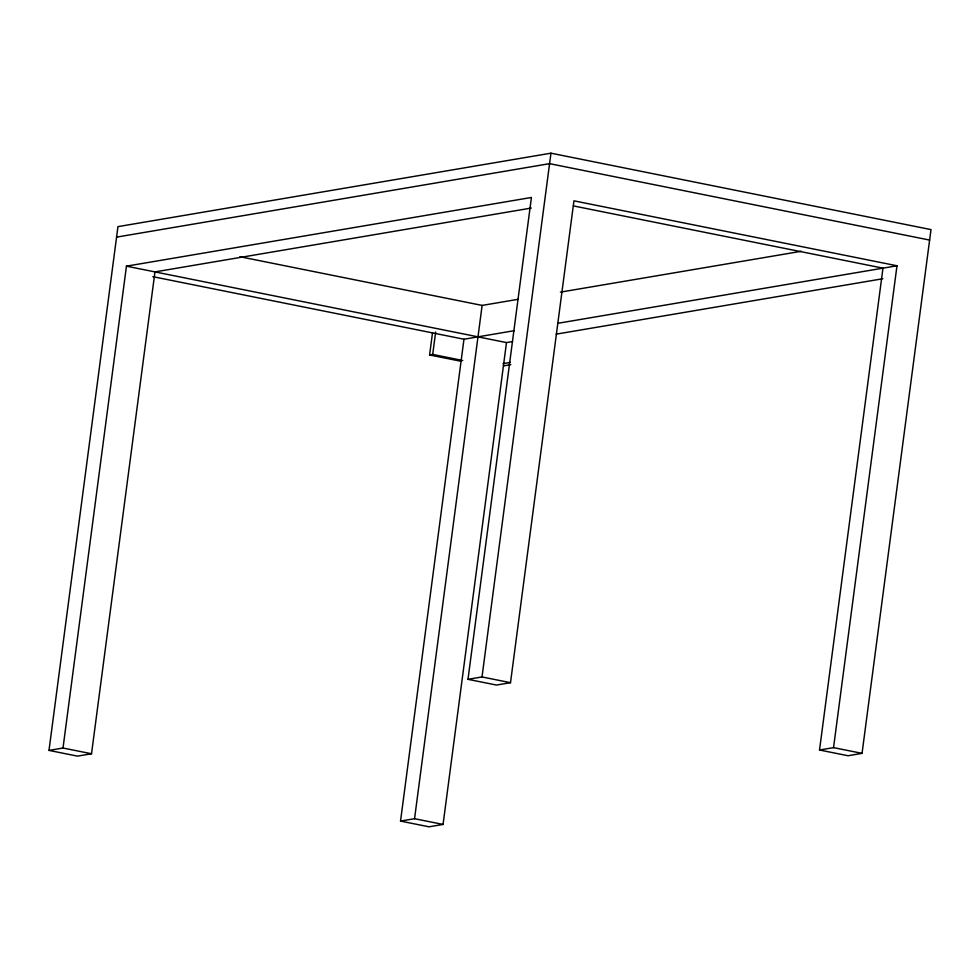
<?xml version="1.0" encoding="UTF-8"?>
<svg xmlns="http://www.w3.org/2000/svg" width="980" height="980" viewBox="0 0 980 980"><rect width="100%" height="100%" fill="white"/><g stroke="black" fill="none" stroke-linecap="round" stroke-linejoin="round"><path stroke-width="1.47" d="M531.332 208.054L154.963 271.901L91.52 753.755L77.506 756.131L49 750.398L117.955 226.637L550.956 153.186L931 229.602L862.045 753.363L848.031 755.739L819.525 750.006L882.968 268.153L573.386 205.91M49 750.398L63.014 748.022L126.457 266.168L531.43 197.47L467.987 679.324L496.493 685.057L510.507 682.68L573.949 200.827L896.982 265.776L833.539 747.63L819.525 750.006M461.102 361.302L429.595 354.968L432.548 332.526M429.595 354.968L432.707 354.442L435.671 332M512.516 341.555L506.488 342.584L443.058 824.437L429.044 826.814L400.538 821.081L463.969 339.227L514.12 330.713M400.538 821.081L414.552 818.704L482.123 305.417L518.261 299.292M467.987 679.324L482.013 676.947L550.956 153.186M116.571 237.123L549.584 163.66L929.616 240.076M560.413 292.138L801.285 251.284M557.779 323.314L896.982 265.776M556.174 334.156L882.858 278.737M502.997 363.654L510.372 362.404M503.426 365.932L510.813 364.67M239.855 256.711L482.123 305.417M126.457 266.168L506.488 342.584M152.905 276.679L463.969 339.227M432.707 354.442L462.719 360.481M482.013 676.947L510.507 682.68M833.539 747.63L862.045 753.363M63.014 748.022L91.52 753.755M414.552 818.704L443.058 824.437"/></g></svg>
